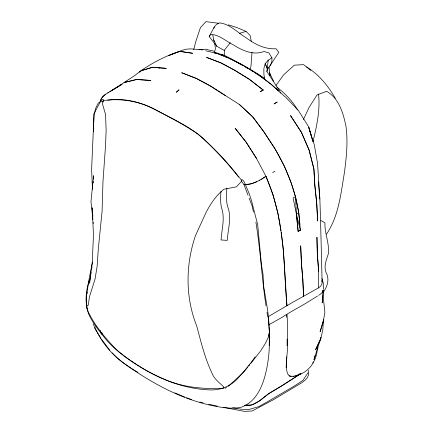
<?xml version="1.0" encoding="UTF-8"?>
<svg xmlns="http://www.w3.org/2000/svg" width="433" height="433" viewBox="0 0 433 433"><rect width="100%" height="100%" fill="white"/><g stroke="black" fill="none" stroke-linecap="round" stroke-linejoin="round"><path stroke-width="0.65" d="M93.398 131.838L93.496 114.583L100.353 101.804L101.041 99.162L102.762 96.678L105.387 94.41L122.095 84.273L109.836 91.607M267.015 312.301L267.74 316.945L293.044 302.126L318.471 287.923L318.683 271.491L317.346 254.019L316.924 237.187L317.373 254.415L318.677 271.837M226.843 188.111C226.6 194.249 225.923 200.484 227.623 206.498C231.964 217.572 227.92 229.073 227.271 240.369L221.057 239.963C221.739 229.084 225.301 218.091 221.404 207.385C220.332 202.119 220.457 196.717 221.019 191.397M103.606 102.091L103.308 99.601L102.713 99.292L97.988 103.536L95.569 108.586L94.372 114.534L93.571 124.58L91.623 169.314L92.446 189.281M102.015 334.823L102.08 332.874M286.597 356.83L286.159 367.752M93.247 182.85L93.306 181.541M93.425 178.926L93.571 175.663L90.979 201.691L92.9 219.531M287.101 345.826L287.133 339.082M322.601 295.674L322.217 302.862L323.267 290.121C322.785 292.556 320.696 294.142 318.661 295.311M322.78 292.41L322.883 290.451M323.067 290.511L323.381 298.597L324.907 312.296L323.159 322.32L320.101 331.727L323.505 319.841L322.78 330.168L320.512 339.764L315.592 349.691L319.586 340.717M269.202 345.393L269.472 332.679L268.747 326.525M311.668 137.353L308.767 127.302L314.336 144.958L317.562 163.441L319.863 199.045C320.821 226.686 321.367 254.355 322.114 282.013L321.93 284.14L320.723 286.078L318.471 287.923M276.276 88.765L280.059 91.596L266.88 71.515L268.216 60.209L271.902 57.697M323.159 322.32L323.505 319.841M250.306 70.151L251.086 64.918L252.011 52.344M90.724 275.323L89.496 283.231L92.278 262.349L93.458 234.903L92.175 207.775L92.446 211.06M90.925 274.008L91.13 272.687M91.85 268.076L92.056 266.755M86.773 306.91L86.508 295.533L89.474 276.882L92.505 262.025M317.308 348.603C316.967 359.525 310.277 370.383 299.917 374.448M268.806 324.918L268.649 318.71L267.545 309.606L263.583 285.845L263.042 274.365L261.456 264.828L257.689 224.727L251.519 200.733L249.224 193.768L244.288 181.93L242.518 179.727L241.078 180.361M320.512 339.764L320.918 337.724L320.122 339.521M213.978 28.324L214.243 27.035L216.424 24.448L219.39 22.922C229.88 23.783 237.463 32.627 246.123 37.768C254.772 44.296 264.936 49.454 276.07 48.756L278.814 52.35L268.184 68.441L266.88 71.515M86.508 295.533L87.244 292.253M89.03 280.844C85.75 291.864 84.527 303.804 88.965 314.694C93.23 323.787 99.66 331.543 105.917 339.315C116.499 351.942 130.555 360.889 144.449 369.43L144.59 369.511C164.199 380.916 186.141 388.845 208.95 389.868C219.444 390.528 229.815 386.777 237.116 379.14C243.514 372.044 249.76 364.77 255.107 356.841M313.037 141.51C316.756 125.965 320.323 109.971 318.526 93.907M312.875 363.119L313.146 361.977M193.719 49.6L195.684 41.893L200.414 27.658L205.946 21.65L218.681 23.29M315.181 355.282L313.985 359.644L320.918 337.724M159.019 68.495L159.479 67.256M303.392 119.557L309.108 107.373L317.026 94.984L326.59 91.303C339.012 98.259 343.212 113.127 345.967 126.16C348.094 141.618 346.449 157.239 344.414 172.61C340.879 193.562 338.747 216.04 326.552 234.112M238.572 177.108C226.919 161.081 212.717 146.895 197.767 133.927C183.397 124.309 168.074 116.217 152.687 108.374C138.1 100.921 120.293 98.248 103.828 100.488L103.281 100.521L102.708 101.668L102.459 103.812L105.571 114.604L106.139 130.333L105.533 145.618L102.989 181.4L102.074 211.504L98.307 248.948L97.133 266.306L95.022 279.166L89.387 296.968L88.3 305.211L86.876 305.86L86.768 306.358L87.498 310.212C94.329 325.313 105.203 338.092 116.694 349.837C132.341 363.227 150.159 373.831 169.341 381.316C186.277 387.573 204.333 389.153 222.259 388.347M214.66 43.414L215.472 48.669L214.454 52.117L224.424 55.624L224.505 50.564L216.754 46.271L209.182 36.529L214.243 27.035M270.068 65.735L271.751 62.617L272 58.044L268.958 52.907L264.022 51.484C253.446 55.543 242.675 50.731 233.733 45.102C226.15 41.541 219.358 34.451 210.627 34.488L209.182 36.529M322.78 293.022C327.202 287.074 329.973 279.334 325.984 272.292C323.619 266.127 326.422 259.865 328.295 253.976C329.637 243.433 324.512 233.43 324.929 222.827L320.902 220.511M268.639 325.686L269.396 324.42L282.63 317.021L286.186 314.612L286.922 314.937L287.409 320.669L287.469 348.857L286.337 363.828L286.549 369.403L287.442 373.592L289.293 375.779C292.892 377.17 296.784 375.627 299.923 373.787M307.939 372.824L302.911 380.423L294.375 385.976L267.686 401.635L258.858 406.598L248.266 409.688L243.319 409.488M275.989 85.463L283.593 74.86L294.316 65.183L303.56 64.636L310.829 70.455M224.267 50.352L230.361 42.613M247.898 366.94L243.243 372.602L228.153 386.382M248.748 365.912L249.592 364.878M250.864 363.336L260.882 350.578L265.467 343.255L268.216 337.437L269.64 331.039L268.363 317.384M268.216 60.209L265.196 63.646L263.843 68.69L263.908 74.438L264.807 79.623M139.496 72.067L140.362 71.115L151.983 67.315L166.283 68.365L153.103 67.234L141.142 70.622L139.783 72.057M94.638 326.606L94.383 327.527L94.795 328.376L100.986 338.325M105.441 94.378C103.108 96.056 100.586 98.621 100.353 101.804L102.589 101.317M140.362 71.115L134.576 75.683L112.299 90.161M300.367 373.82L298.851 374.913L298.862 374.442L298.77 374.973L281.71 385.965L268.752 393.651L259.556 400.92L251.817 404.969L245.3 405.142M301.011 373.506C290.792 379.952 280.671 386.588 270.235 392.688C262.106 397.781 255.021 407.188 244.331 405.38M141.142 70.622C153.179 62.379 166.315 55.451 180.361 51.359L192.636 53.281L179.343 51.413L169.509 55.224M262.815 178.309L261.478 179.208L265.981 176.35L256.309 158.072L245.83 141.753L235.173 128.309L246.198 142.262L256.553 158.5M317.573 296.026L305.222 303.668L287.561 313.795L286.711 315.083L286.787 317.259M241.295 180.924L244.012 184.745C250.247 184.794 256.228 182.407 261.445 179.143M107.709 92.895L108.228 92.565M263.432 177.893L265.981 176.35C273.445 193.67 278.424 212.002 280.925 230.692C284.909 255.551 284.584 280.817 286.955 305.833L283.334 249.879L281.179 232.418M274.917 171.187L272.644 172.502M226.529 387.535L224.906 388.369M298.819 213.052L296.437 214.319L298.099 231.363L300.378 230.15L298.748 212.538L295.55 196.918L291.149 182.78L284.367 166.072L275.139 149.044L264.238 132.298L252.812 116.964L263.307 131.01L274.722 148.395C288.47 171.425 298.196 197.345 299.842 224.278M259.335 180.442L259.881 180.144M256.72 181.73L251.286 183.776L244.012 184.745L248.001 195.169M168.892 55.462L168.426 55.64L181.974 50.325L186.601 49.14L190.65 48.88L202.947 49.892M295.414 376.039L297.114 375.498M239.314 33.428L246.025 31.414L250.074 35.382L251.286 41.216M107.72 100.207C122.918 97.858 138.912 101.603 152.595 108.331M292.957 376.477L294.213 376.309M222.93 388.352L223.542 388.287L223.639 386.837C219.401 382.528 214.113 379.119 211.997 373.122C204.809 358.221 201.009 341.902 196.728 326C185.221 297.227 185.546 264.725 195.494 235.563L205.789 213.041C210.243 204.073 216.04 195.629 223.85 189.259L236.337 186.872L241.316 181.611L241.587 180.231C230.356 166.44 218.416 153.179 205.67 140.779C190.498 126.106 170.748 118.377 152.665 108.185L152.687 108.374M199.034 49.784L205.459 49.216L214.221 51.251M95.807 326.341L96.819 326.265M232.716 407.697L242.702 409.466M223.217 407.242L244.201 411.35L252.147 410.993L273.456 399.686L301.72 382.788L304.881 380.38L307.203 377.885L308.572 375.075L308.512 370.339M217.242 406.132L208.798 404.27M214.27 52.918L216.884 53.503M205.691 50.753L217.009 53.438M202.996 402.879L199.792 402.03M288.99 375.931L291.155 376.504M191.521 399.567L186.504 397.759M228.407 24.833L237.436 27.772L246.025 31.414M184.631 397.045L174.84 392.877M221.945 54.363L223.726 55.078M217.637 53.584C239.952 62.228 261.142 74.665 278.706 90.995M217.539 53.649L223.693 56.144M224.927 56.642L228.007 57.887M229.236 58.385L231.087 59.137M224.321 55.316C238.139 62.184 251.589 69.837 264.547 78.216M232.261 59.781L240.477 64.306M241.652 64.955L242.826 65.6M138.013 372.375C128.617 367.076 119.551 360.862 112.212 352.884M244.585 66.568L247.957 68.582M249.078 69.258L250.198 69.929M251.324 70.601L253.007 71.607M254.128 72.279L258.057 74.628L271.372 84.435L278.733 91.282M239.325 104.434L252.769 116.915L239.46 104.521L210.709 86.167L195.981 78.281L181.687 72.728L197.237 78.833L210.281 85.896L225.236 95.531M276.844 87.044C284.957 93.414 292.443 100.905 297.531 109.955M306.586 66.893C318.969 74.59 328.095 85.783 335.31 98.291M280.146 92.316L284.941 96.732M279.713 92.191L280.698 93.106M285.407 96.905L298.359 110.426L308.637 126.788L312.545 140.384M109.619 350.086L101.723 339.461M267.48 68.463L265.196 63.646L267.405 69.199M269.478 72.684L273.483 81.117M212.755 34.986L213.745 39.912L216.754 46.271M93.1 323.852L94.102 326M95.59 328.939C102.199 343.304 112.829 355.877 125.954 364.694C153.91 384.628 185.167 401.337 219.396 406.939C226.383 408.281 233.528 408.541 240.586 407.469C257.456 401.965 263.903 383.259 266.955 367.395C269.099 356.424 269.867 345.204 268.963 334.06M280.925 230.692L277.921 213.415L272.979 194.644L265.981 176.35M269.369 74.13L270.105 75.981L269.007 66.779M249.175 198.233L251.995 205.594L253.5 211.991M95.016 327.391L95.401 328.42M312.031 138.614L312.94 141.753M321.995 278.516L323.586 284.2L323.592 289.358M213.745 39.912L214.2 41.665M100.386 330.466L101.181 333.648M87.017 308.123L87.244 309.021M255.903 222.221C260.455 249.863 261.797 277.959 265.976 305.671M321.908 280.362L322.114 282.013M93.187 222.172L93.328 223.498M318.358 181.784L319.863 199.045M92.608 213.031L92.879 216.311M93.571 124.58L93.755 129.186M317.752 347.044L317.768 348.349L317.757 347.147M317.633 220.446L317.622 220.987L316.788 203.889L314.894 186.244L313.865 168.816L308.967 149.666L301.319 132.135L290.489 115.573L301.455 132.368L309.324 150.716L313.914 169.119L314.829 185.237L316.642 202.482L317.633 220.446M178.926 89.842L176.328 92.289L178.975 89.875M277.131 102.047L274.138 103.882L277.131 102.047M263.134 90.004L260.152 91.731L263.253 90.102L249.625 79.499L234.67 70.238L221.35 63.072L206.53 57.383L220.624 62.725L234.908 70.384L249.175 79.185L263.134 90.004M300.378 230.15L298.169 231.428L296.437 214.319L295.479 196.658L293.098 197.903L296.437 214.319L300.378 230.15M124.179 82.53L136.541 79.483L150.808 80.457L136.709 79.472L124.179 82.53M302.781 278.987L301.465 263.816L302.781 278.987L303.593 296.383L302.781 278.987M301.449 263.648L300.686 245.949L301.449 263.648"/></g></svg>
